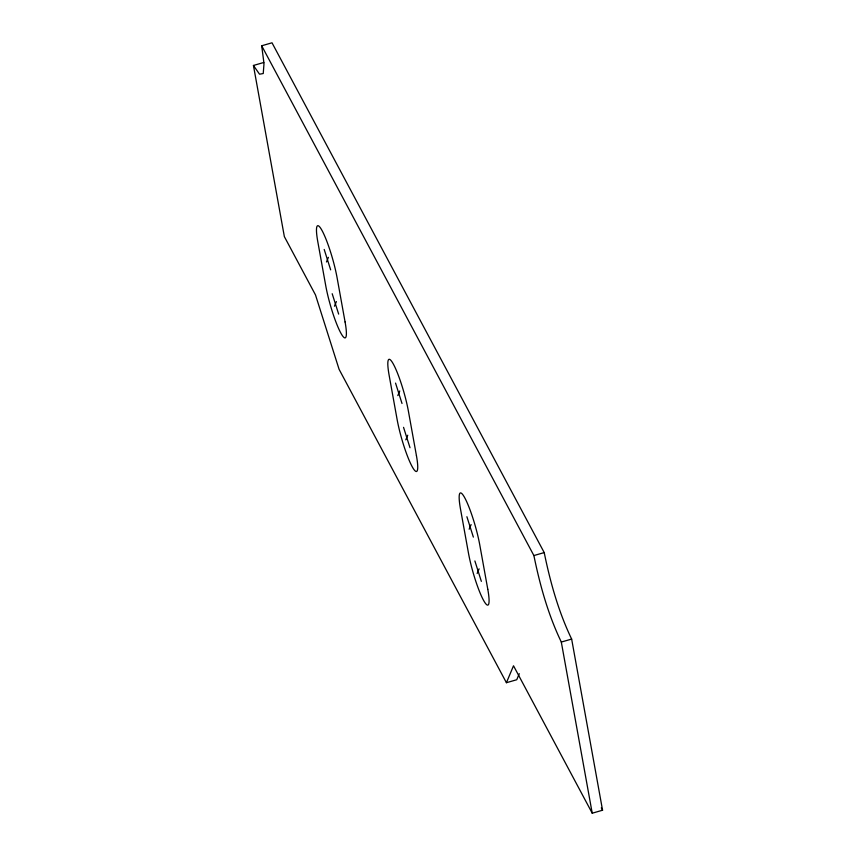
<?xml version="1.0" encoding="UTF-8"?>
<svg xmlns="http://www.w3.org/2000/svg" width="856" height="856" viewBox="0 0 856 856"><rect width="100%" height="100%" fill="white"/><g stroke="black" fill="none" stroke-linecap="round" stroke-linejoin="round"><path stroke-width="1.28" d="M326.457 261.979L328.404 257.335M334.45 306.223L336.397 301.58M397.805 395.6L399.752 390.967M405.798 439.856L407.745 435.212M469.152 529.233L471.1 524.589M477.145 573.477L479.093 568.833M519.282 673.693L516.746 679.739L506.42 682.713L513.514 665.775L592.224 813.2L602.56 810.225L571.648 639.079C558.497 611.708 550.28 582.251 544.213 552.58L272.015 42.8L261.69 45.775L264.001 63.547L263.241 73.53L259.539 74.204L253.44 65.463L263.776 62.488M261.69 45.775L533.887 555.555L544.213 552.58M533.887 555.555C539.954 585.226 548.161 614.683 561.311 642.053L571.648 639.079M601.297 807.871L602.56 810.225M506.42 682.713L339.094 369.332L315.5 294.945L284.353 236.609L253.44 65.463M466.895 516.714L473.357 537.108M474.887 560.958L481.35 581.352M395.547 383.092L402.01 403.476M403.54 427.337L410.003 447.72M324.199 249.46L330.662 269.854M332.192 293.715L338.655 314.099M561.311 642.053L592.224 813.2M487.781 589.249L479.788 545.005A35.321 5.2 74 0 0 464.936 498.149A35.321 5.2 74 0 0 460.464 508.817L468.457 553.062A35.321 5.2 74 0 0 483.319 599.917A35.321 5.2 74 0 0 487.781 589.249M416.433 455.627L408.44 411.383A35.321 5.2 74 0 0 393.589 364.528A35.321 5.2 74 0 0 389.116 375.185L397.109 419.44A35.321 5.2 74 0 0 411.971 466.295A35.321 5.2 74 0 0 416.433 455.627M345.086 321.995L337.093 277.751A35.321 5.2 74 0 0 322.231 230.895A35.321 5.2 74 0 0 317.769 241.563L325.762 285.808A35.321 5.2 74 0 0 340.613 332.663A35.321 5.2 74 0 0 345.086 321.995"/></g></svg>
